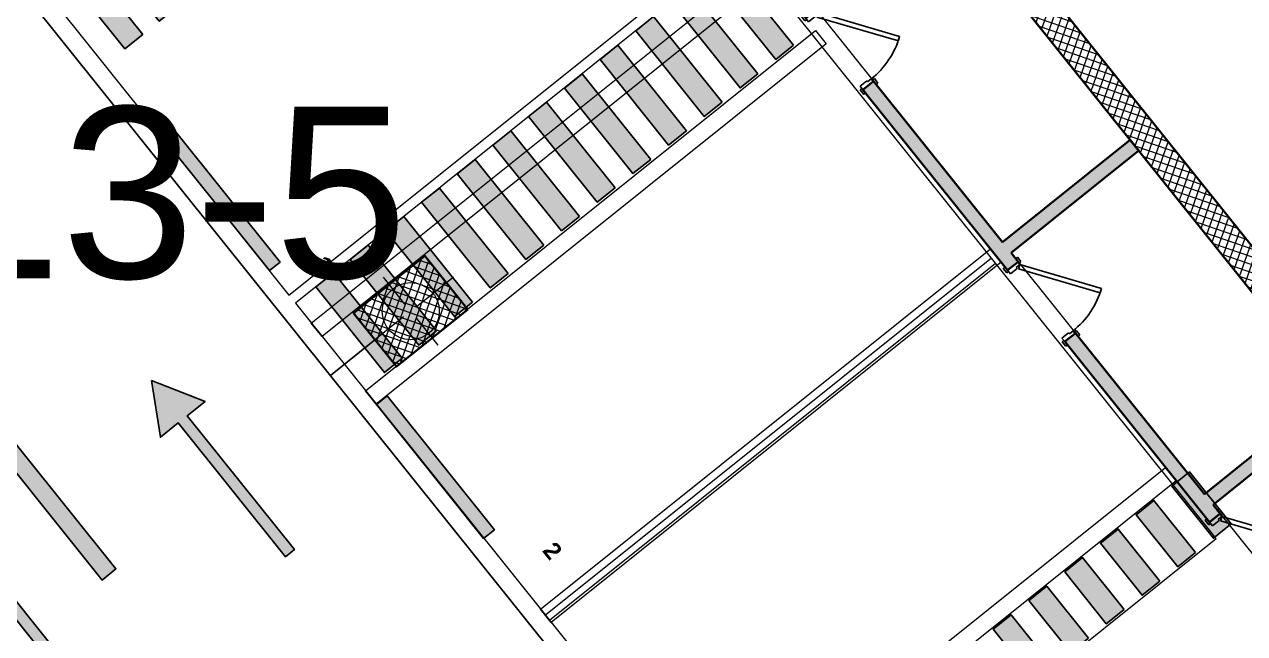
# Model space of a CAD drawing. Header units: metres. Extents: x 7511825 to 7512099, y 4692231 to 4692445.
# Drawn here: x 7511935.95 to 7511946.62, y 4692385.48 to 4692390.81 of the extents above; entities that cross this region are included whole.
import ezdxf
from ezdxf.enums import TextEntityAlignment as Align

# ---------------------------------------------------------------- set-up
doc = ezdxf.new("R2010")
doc.units = ezdxf.units.M
doc.header["$XCLIPFRAME"] = 0
doc.header["$PDMODE"] = 32
doc.header["$PDSIZE"] = 0.5
doc.linetypes.add('Long Dashed', pattern=[529.166650772095, 317.4999952316285, -211.6666555404665])
for name, color, linetype, lineweight, true_color in [('- DEPO_Pen_No__105', 7, 'Continuous', 13, 0xcae6ff), ('- GARAZHE_Pen_No__105', 7, 'Continuous', 13, 0xcae6ff), ('parcelat e vjetra nr', 7, 'Continuous', 0, 0x848443)]:
    doc.layers.add(name, color=color, linetype=linetype, lineweight=lineweight, true_color=true_color)
for name, color, linetype in [('- MESI I RRUGES', 7, 'Continuous'), ('- rruga_ndarjet anesore', 7, 'Continuous'), ('- SHENJAT_RRUGA', 7, 'Continuous'), ('- Vijat_Shtigjet', 7, 'Continuous'), ('A - Muret', 7, 'Continuous'), ('A - Pllaka Perdhes', 7, 'Continuous'), ('A - Shtyllat', 7, 'Continuous'), ('fer +', 32, 'Continuous')]:
    doc.layers.add(name, color=color, linetype=linetype)
for name, color, linetype, lineweight in [('- MESI I RRUGES_Pen_No__42', 8, 'Continuous', 25), ('- rruga_ndarjet anesore_Pen_No__42', 8, 'Continuous', 25), ('- SHENJAT_RRUGA_Pen_No__42', 8, 'Continuous', 25), ('- Vijat_Shtigjet_Pen_No__42', 8, 'Continuous', 25), ('065 Möbel Einrichtung_Pen_No__2', 8, 'Continuous', 15), ('A - Muret_Pen_No__7', 7, 'Continuous', 35), ('A - Perdhesa Polyine_Pen_No__6', 1, 'Continuous', 0), ('A - Pllaka Perdhes_Pen_No__42', 8, 'Continuous', 25), ('A - Shtyllat_Pen_No__1', 7, 'Continuous', 0), ('A - Shtyllat_Pen_No__7', 7, 'Continuous', 35), ('A -Polyline_Pen_No__42', 8, 'Continuous', 25), ('ARCHICAD Doors_Pen_No__42', 8, 'Continuous', 25), ('etazha', 7, 'Continuous', 0)]:
    doc.layers.add(name, color=color, linetype=linetype, lineweight=lineweight)
doc.styles.add('GENERATED_STYLE_1', font='arial.ttf')
doc.styles.add('GENERATED_STYLE_2', font='arialbd.ttf')
doc.styles.get("Standard").update_dxf_attribs({"font": 'arial.ttf'})
picture_1 = doc.add_image_def('image1.tif', size_in_pixel=(11235, 8447))
pattern_1 = [(44.99999999999999, (0, 0), (-45.96193909124158, 45.96193909124162), []), (135.0000000000002, (0, 0), (45.96193909124145, 45.96193909124175), [])]

# ---------------------------------------------------------------- blocks, each defined once
blk = doc.blocks.new('Slab_2', base_point=(52250.00000000003, 0))
at = {"layer": 'A - Pllaka Perdhes_Pen_No__42', "color": 8, "linetype": 'Continuous', "lineweight": 25, "flags": 128}
blk.add_lwpolyline([(52250.00000000003, 0), (73150, 0), (73150, -14957.56291835859), (72314.31239699775, -15145.07981166818), (75434.23946566609, -29049.34372912066), (55508.01723321706, -33520.51606074487), (54446.14731861794, -28788.18763971854), (53340.48895393166, -23860.71165493593), (52250, -19000.83965125988)], close=True, dxfattribs=at)
blk = doc.blocks.new('Slab_21', base_point=(72881.29790340789, -25256.76925944231))
at = {"layer": '- Vijat_Shtigjet', "linetype": 'Continuous', "lineweight": 0, "true_color": 0x7f7f7f}
blk.add_hatch(color=8, dxfattribs=at).paths.add_polyline_path([(72881.29790340789, -25256.76925944231), (72753.70934405802, -24687.85254704238), (72558.56250032432, -24731.64421371492), (72686.14531486658, -25300.5353100481)])
at = {"layer": '- Vijat_Shtigjet_Pen_No__42', "color": 8, "linetype": 'Continuous', "lineweight": 25, "flags": 128}
blk.add_lwpolyline([(72881.29790340789, -25256.76925944231), (72753.70934405802, -24687.85254704238), (72558.56250032432, -24731.64421371492), (72686.14531486658, -25300.5353100481)], close=True, dxfattribs=at)
blk = doc.blocks.new('Slab_22', base_point=(72490.99272632528, -25344.30136065392))
at = {"layer": '- Vijat_Shtigjet', "linetype": 'Continuous', "lineweight": 0, "true_color": 0x7f7f7f}
blk.add_hatch(color=8, dxfattribs=at).paths.add_polyline_path([(72490.99272632528, -25344.30136065392), (72363.41565659063, -24775.43588038746), (72168.26881285693, -24819.22754706), (72295.84013778398, -25388.06741125971)])
at = {"layer": '- Vijat_Shtigjet_Pen_No__42', "color": 8, "linetype": 'Continuous', "lineweight": 25, "flags": 128}
blk.add_lwpolyline([(72490.99272632528, -25344.30136065392), (72363.41565659063, -24775.43588038746), (72168.26881285693, -24819.22754706), (72295.84013778398, -25388.06741125971)], close=True, dxfattribs=at)
blk = doc.blocks.new('Slab_23', base_point=(72100.68754924269, -25431.83346186551))
at = {"layer": '- Vijat_Shtigjet', "linetype": 'Continuous', "lineweight": 0, "true_color": 0x7f7f7f}
blk.add_hatch(color=8, dxfattribs=at).paths.add_polyline_path([(72100.68754924269, -25431.83346186551), (71973.12196912321, -24863.01921373253), (71777.97512538951, -24906.81088040506), (71905.53496070139, -25475.5995124713)])
at = {"layer": '- Vijat_Shtigjet_Pen_No__42', "color": 8, "linetype": 'Continuous', "lineweight": 25, "flags": 128}
blk.add_lwpolyline([(72100.68754924269, -25431.83346186551), (71973.12196912321, -24863.01921373253), (71777.97512538951, -24906.81088040506), (71905.53496070139, -25475.5995124713)], close=True, dxfattribs=at)
blk = doc.blocks.new('Slab_24', base_point=(71710.38237216008, -25519.3655630771))
at = {"layer": '- Vijat_Shtigjet', "linetype": 'Continuous', "lineweight": 0, "true_color": 0x7f7f7f}
blk.add_hatch(color=8, dxfattribs=at).paths.add_polyline_path([(71710.38237216008, -25519.3655630771), (71582.82828165579, -24950.60254707759), (71387.68143792209, -24994.39421375015), (71515.22978361878, -25563.1316136829)])
at = {"layer": '- Vijat_Shtigjet_Pen_No__42', "color": 8, "linetype": 'Continuous', "lineweight": 25, "flags": 128}
blk.add_lwpolyline([(71710.38237216008, -25519.3655630771), (71582.82828165579, -24950.60254707759), (71387.68143792209, -24994.39421375015), (71515.22978361878, -25563.1316136829)], close=True, dxfattribs=at)
blk = doc.blocks.new('Slab_25', base_point=(71320.07719507748, -25606.8976642887))
at = {"layer": '- Vijat_Shtigjet', "linetype": 'Continuous', "lineweight": 0, "true_color": 0x7f7f7f}
blk.add_hatch(color=8, dxfattribs=at).paths.add_polyline_path([(71320.07719507748, -25606.8976642887), (71192.5345941884, -25038.18588042267), (70997.3877504547, -25081.97754709522), (71124.92460653617, -25650.66371489449)])
at = {"layer": '- Vijat_Shtigjet_Pen_No__42', "color": 8, "linetype": 'Continuous', "lineweight": 25, "flags": 128}
blk.add_lwpolyline([(71320.07719507748, -25606.8976642887), (71192.5345941884, -25038.18588042267), (70997.3877504547, -25081.97754709522), (71124.92460653617, -25650.66371489449)], close=True, dxfattribs=at)
blk = doc.blocks.new('Slab_26', base_point=(70929.77201799487, -25694.42976550029))
at = {"layer": '- Vijat_Shtigjet', "linetype": 'Continuous', "lineweight": 0, "true_color": 0x7f7f7f}
blk.add_hatch(color=8, dxfattribs=at).paths.add_polyline_path([(70929.77201799487, -25694.42976550029), (70802.24090672098, -25125.76921376775), (70607.0940629873, -25169.56088044029), (70734.61942945355, -25738.19581610609)])
at = {"layer": '- Vijat_Shtigjet_Pen_No__42', "color": 8, "linetype": 'Continuous', "lineweight": 25, "flags": 128}
blk.add_lwpolyline([(70929.77201799487, -25694.42976550029), (70802.24090672098, -25125.76921376775), (70607.0940629873, -25169.56088044029), (70734.61942945355, -25738.19581610609)], close=True, dxfattribs=at)
blk = doc.blocks.new('Slab_34', base_point=(66582.91573401204, -17143.05039982845))
at = {"layer": '- Vijat_Shtigjet', "linetype": 'Continuous', "lineweight": 0, "true_color": 0x7f7f7f}
blk.add_hatch(color=8, dxfattribs=at).paths.add_polyline_path([(66582.91573401204, -17143.05039982845), (66390.04144615144, -16283.02496874524), (66194.89460241773, -16326.81663541777), (66387.76889027834, -17186.84206650098)])
at = {"layer": '- Vijat_Shtigjet_Pen_No__42', "color": 8, "linetype": 'Continuous', "lineweight": 25, "flags": 128}
blk.add_lwpolyline([(66582.91573401204, -17143.05039982845), (66390.04144615144, -16283.02496874524), (66194.89460241773, -16326.81663541777), (66387.76889027834, -17186.84206650098)], close=True, dxfattribs=at)
blk = doc.blocks.new('Slab_35', base_point=(66206.80889073902, -17227.45015336147))
at = {"layer": '- Vijat_Shtigjet', "linetype": 'Continuous', "lineweight": 0, "true_color": 0x7f7f7f}
blk.add_hatch(color=8, dxfattribs=at).paths.add_polyline_path([(66206.80889073902, -17227.45015336147), (66013.9346028784, -16367.42472227826), (65818.7877591447, -16411.21638895079), (66011.66204700532, -17271.24182003401)])
at = {"layer": '- Vijat_Shtigjet_Pen_No__42', "color": 8, "linetype": 'Continuous', "lineweight": 25, "flags": 128}
blk.add_lwpolyline([(66206.80889073902, -17227.45015336147), (66013.9346028784, -16367.42472227826), (65818.7877591447, -16411.21638895079), (66011.66204700532, -17271.24182003401)], close=True, dxfattribs=at)
blk = doc.blocks.new('Slab_46', base_point=(67377.95866892114, -20685.99725009763))
at = {"layer": '- Vijat_Shtigjet', "linetype": 'Continuous', "lineweight": 0, "true_color": 0x7f7f7f}
blk.add_hatch(color=8, dxfattribs=at).paths.add_polyline_path([(67377.95866892114, -20685.99725009763), (67167.90860852768, -19749.38513998842), (66972.76176479398, -19793.17680666095), (67182.80608037983, -20729.76330070342)])
at = {"layer": '- Vijat_Shtigjet_Pen_No__42', "color": 8, "linetype": 'Continuous', "lineweight": 25, "flags": 128}
blk.add_lwpolyline([(67377.95866892114, -20685.99725009763), (67167.90860852768, -19749.38513998842), (66972.76176479398, -19793.17680666095), (67182.80608037983, -20729.76330070342)], close=True, dxfattribs=at)
blk = doc.blocks.new('Slab_47', base_point=(67001.84075367068, -20770.34763374173))
at = {"layer": '- Vijat_Shtigjet', "linetype": 'Continuous', "lineweight": 0, "true_color": 0x7f7f7f}
blk.add_hatch(color=8, dxfattribs=at).paths.add_polyline_path([(67001.84075367068, -20770.34763374173), (66791.80176525464, -19833.78489352144), (66596.65492152094, -19877.57656019397), (66806.68816512937, -20814.11368434753)])
at = {"layer": '- Vijat_Shtigjet_Pen_No__42', "color": 8, "linetype": 'Continuous', "lineweight": 25, "flags": 128}
blk.add_lwpolyline([(67001.84075367068, -20770.34763374173), (66791.80176525464, -19833.78489352144), (66596.65492152094, -19877.57656019397), (66806.68816512937, -20814.11368434753)], close=True, dxfattribs=at)
blk = doc.blocks.new('Slab_48', base_point=(67768.26384600374, -20598.46514888604))
at = {"layer": '- Vijat_Shtigjet', "linetype": 'Continuous', "lineweight": 0, "true_color": 0x7f7f7f}
blk.add_hatch(color=8, dxfattribs=at).paths.add_polyline_path([(67768.26384600374, -20598.46514888604), (67558.2022959951, -19661.80180664335), (67363.0554522614, -19705.59347331589), (67573.11125746244, -20642.23119949183)])
at = {"layer": '- Vijat_Shtigjet_Pen_No__42', "color": 8, "linetype": 'Continuous', "lineweight": 25, "flags": 128}
blk.add_lwpolyline([(67768.26384600374, -20598.46514888604), (67558.2022959951, -19661.80180664335), (67363.0554522614, -19705.59347331589), (67573.11125746244, -20642.23119949183)], close=True, dxfattribs=at)
blk = doc.blocks.new('Slab_49', base_point=(68158.56902308635, -20510.93304767445))
at = {"layer": '- Vijat_Shtigjet', "linetype": 'Continuous', "lineweight": 0, "true_color": 0x7f7f7f}
blk.add_hatch(color=8, dxfattribs=at).paths.add_polyline_path([(68158.56902308635, -20510.93304767445), (67948.4959834625, -19574.21847329827), (67753.3491397288, -19618.01013997081), (67963.41643454506, -20554.69909828025)])
at = {"layer": '- Vijat_Shtigjet_Pen_No__42', "color": 8, "linetype": 'Continuous', "lineweight": 25, "flags": 128}
blk.add_lwpolyline([(68158.56902308635, -20510.93304767445), (67948.4959834625, -19574.21847329827), (67753.3491397288, -19618.01013997081), (67963.41643454506, -20554.69909828025)], close=True, dxfattribs=at)
blk = doc.blocks.new('Slab_50', base_point=(68548.87420016897, -20423.40094646285))
at = {"layer": '- Vijat_Shtigjet', "linetype": 'Continuous', "lineweight": 0, "true_color": 0x7f7f7f}
blk.add_hatch(color=8, dxfattribs=at).paths.add_polyline_path([(68548.87420016897, -20423.40094646285), (68338.78967092992, -19486.6351399532), (68143.64282719622, -19530.42680662573), (68353.72161162767, -20467.16699706865)])
at = {"layer": '- Vijat_Shtigjet_Pen_No__42', "color": 8, "linetype": 'Continuous', "lineweight": 25, "flags": 128}
blk.add_lwpolyline([(68548.87420016897, -20423.40094646285), (68338.78967092992, -19486.6351399532), (68143.64282719622, -19530.42680662573), (68353.72161162767, -20467.16699706865)], close=True, dxfattribs=at)
blk = doc.blocks.new('Slab_51', base_point=(68939.17937725155, -20335.86884525125))
at = {"layer": '- Vijat_Shtigjet', "linetype": 'Continuous', "lineweight": 0, "true_color": 0x7f7f7f}
blk.add_hatch(color=8, dxfattribs=at).paths.add_polyline_path([(68939.17937725155, -20335.86884525125), (68729.0833583973, -19399.05180660813), (68533.93651466361, -19442.84347328067), (68744.02678871024, -20379.63489585705)])
at = {"layer": '- Vijat_Shtigjet_Pen_No__42', "color": 8, "linetype": 'Continuous', "lineweight": 25, "flags": 128}
blk.add_lwpolyline([(68939.17937725155, -20335.86884525125), (68729.0833583973, -19399.05180660813), (68533.93651466361, -19442.84347328067), (68744.02678871024, -20379.63489585705)], close=True, dxfattribs=at)
blk = doc.blocks.new('Slab_52', base_point=(69329.48455433417, -20248.33674403966))
at = {"layer": '- Vijat_Shtigjet', "linetype": 'Continuous', "lineweight": 0, "true_color": 0x7f7f7f}
blk.add_hatch(color=8, dxfattribs=at).paths.add_polyline_path([(69329.48455433417, -20248.33674403966), (69119.37704586472, -19311.46847326306), (68924.23020213103, -19355.2601399356), (69134.33196579285, -20292.10279464546)])
at = {"layer": '- Vijat_Shtigjet_Pen_No__42', "color": 8, "linetype": 'Continuous', "lineweight": 25, "flags": 128}
blk.add_lwpolyline([(69329.48455433417, -20248.33674403966), (69119.37704586472, -19311.46847326306), (68924.23020213103, -19355.2601399356), (69134.33196579285, -20292.10279464546)], close=True, dxfattribs=at)
blk = doc.blocks.new('Slab_53', base_point=(69719.78973141676, -20160.80464282807))
at = {"layer": '- Vijat_Shtigjet', "linetype": 'Continuous', "lineweight": 0, "true_color": 0x7f7f7f}
blk.add_hatch(color=8, dxfattribs=at).paths.add_polyline_path([(69719.78973141676, -20160.80464282807), (69509.67073333214, -19223.88513991798), (69314.52388959844, -19267.67680659053), (69524.63714287546, -20204.57069343388)])
at = {"layer": '- Vijat_Shtigjet_Pen_No__42', "color": 8, "linetype": 'Continuous', "lineweight": 25, "flags": 128}
blk.add_lwpolyline([(69719.78973141676, -20160.80464282807), (69509.67073333214, -19223.88513991798), (69314.52388959844, -19267.67680659053), (69524.63714287546, -20204.57069343388)], close=True, dxfattribs=at)
blk = doc.blocks.new('Slab_54', base_point=(70110.09490849938, -20073.27254161648))
at = {"layer": '- Vijat_Shtigjet', "linetype": 'Continuous', "lineweight": 0, "true_color": 0x7f7f7f}
blk.add_hatch(color=8, dxfattribs=at).paths.add_polyline_path([(70110.09490849938, -20073.27254161648), (69899.96442079954, -19136.30180657291), (69704.81757706586, -19180.09347324545), (69914.94231995808, -20117.03859222227)])
at = {"layer": '- Vijat_Shtigjet_Pen_No__42', "color": 8, "linetype": 'Continuous', "lineweight": 25, "flags": 128}
blk.add_lwpolyline([(70110.09490849938, -20073.27254161648), (69899.96442079954, -19136.30180657291), (69704.81757706586, -19180.09347324545), (69914.94231995808, -20117.03859222227)], close=True, dxfattribs=at)
blk = doc.blocks.new('Slab_55', base_point=(70500.40008558199, -19985.74044040488))
at = {"layer": '- Vijat_Shtigjet', "linetype": 'Continuous', "lineweight": 0, "true_color": 0x7f7f7f}
blk.add_hatch(color=8, dxfattribs=at).paths.add_polyline_path([(70500.40008558199, -19985.74044040488), (70290.25810826696, -19048.71847322784), (70095.11126453328, -19092.51013990038), (70305.24749704068, -20029.50649101068)])
at = {"layer": '- Vijat_Shtigjet_Pen_No__42', "color": 8, "linetype": 'Continuous', "lineweight": 25, "flags": 128}
blk.add_lwpolyline([(70500.40008558199, -19985.74044040488), (70290.25810826696, -19048.71847322784), (70095.11126453328, -19092.51013990038), (70305.24749704068, -20029.50649101068)], close=True, dxfattribs=at)
blk = doc.blocks.new('Slab_56', base_point=(70890.70526266459, -19898.2083391933))
at = {"layer": '- Vijat_Shtigjet', "linetype": 'Continuous', "lineweight": 0, "true_color": 0x7f7f7f}
blk.add_hatch(color=8, dxfattribs=at).paths.add_polyline_path([(70890.70526266459, -19898.2083391933), (70680.55179573437, -18961.13513988276), (70485.40495200068, -19004.9268065553), (70695.55267412329, -19941.9743897991)])
at = {"layer": '- Vijat_Shtigjet_Pen_No__42', "color": 8, "linetype": 'Continuous', "lineweight": 25, "flags": 128}
blk.add_lwpolyline([(70890.70526266459, -19898.2083391933), (70680.55179573437, -18961.13513988276), (70485.40495200068, -19004.9268065553), (70695.55267412329, -19941.9743897991)], close=True, dxfattribs=at)
blk = doc.blocks.new('Slab_57', base_point=(71281.01043974719, -19810.6762379817))
at = {"layer": '- Vijat_Shtigjet', "linetype": 'Continuous', "lineweight": 0, "true_color": 0x7f7f7f}
blk.add_hatch(color=8, dxfattribs=at).paths.add_polyline_path([(71281.01043974719, -19810.6762379817), (71070.84548320179, -18873.55180653769), (70875.69863946809, -18917.34347321023), (71085.85785120589, -19854.44228858751)])
at = {"layer": '- Vijat_Shtigjet_Pen_No__42', "color": 8, "linetype": 'Continuous', "lineweight": 25, "flags": 128}
blk.add_lwpolyline([(71281.01043974719, -19810.6762379817), (71070.84548320179, -18873.55180653769), (70875.69863946809, -18917.34347321023), (71085.85785120589, -19854.44228858751)], close=True, dxfattribs=at)
blk = doc.blocks.new('Parking Place 25')
at = {"layer": '065 Möbel Einrichtung_Pen_No__2', "color": 8, "linetype": 'Continuous', "lineweight": 15, "flags": 128}
for points in [[(-75, 0), (75, 0), (75, 5043.406210009721), (-75, 5043.406210009721)], [(2375.000000000006, 0), (2525.000000000006, 0), (2525.000000000006, 5043.406210009721), (2375.000000000006, 5043.406210009721)], [(4825.000000000013, 0), (4975.000000000013, 0), (4975.000000000013, 5043.406210009721), (4825.000000000013, 5043.406210009721)]]:
    blk.add_lwpolyline(points, close=True, dxfattribs=at)
at = {"layer": '065 Möbel Einrichtung_Pen_No__2', "color": 8, "linetype": 'Continuous', "lineweight": 15, "style": 'GENERATED_STYLE_2'}
for tag, p in [('num_start_0', (400, 408.5715357142858)), ('num_start_1', (2850.000000000006, 408.5715357142858))]:
    blk.add_attdef(tag, text='', height=150, dxfattribs=at).set_placement(p, align=Align.MIDDLE_CENTER)
blk = doc.blocks.new('Parking Place 25_2')
at = {"layer": '065 Möbel Einrichtung_Pen_No__2', "color": 8, "linetype": 'Continuous', "lineweight": 15, "flags": 128}
for points in [[(-75, 0), (75, 0), (75, 5043.167702407466), (-75, 5043.167702407466)], [(3513.267031588324, 0), (3663.267031588324, 0), (3663.267031588324, 5043.167702407466), (3513.267031588324, 5043.167702407466)]]:
    blk.add_lwpolyline(points, close=True, dxfattribs=at)
at = {"layer": '065 Möbel Einrichtung_Pen_No__2', "color": 8, "linetype": 'Continuous', "lineweight": 15, "style": 'GENERATED_STYLE_2'}
blk.add_attdef('num_start', text='', height=150, dxfattribs=at).set_placement((400, 408.5715357142858), align=Align.MIDDLE_CENTER)
blk = doc.blocks.new('Slab_102', base_point=(63353.50274033022, -19415.93901368604))
at = {"layer": '- MESI I RRUGES', "linetype": 'Continuous', "lineweight": 0, "true_color": 0x7f7f7f}
blk.add_hatch(color=8, dxfattribs=at).paths.add_polyline_path([(63353.50274033022, -19415.93901368604), (63789.87151231197, -21360.50963697294), (63941.78618599635, -21326.41942764457), (63503.64306316967, -19382.24697518777)])
at = {"layer": '- MESI I RRUGES_Pen_No__42', "color": 8, "linetype": 'Continuous', "lineweight": 25, "flags": 128}
blk.add_lwpolyline([(63353.50274033022, -19415.93901368604), (63503.64306316967, -19382.24697518777), (63941.78618599635, -21326.41942764457), (63789.87151231197, -21360.50963697294)], close=True, dxfattribs=at)
blk = doc.blocks.new('Slab_106', base_point=(66739.20436036661, -21007.95234911149))
at = {"layer": '- rruga_ndarjet anesore', "linetype": 'Continuous', "lineweight": 0, "true_color": 0x7f7f7f}
blk.add_hatch(color=8, dxfattribs=at).paths.add_polyline_path([(66739.20436036661, -21007.95234911149), (66622.10727604065, -21034.18708424459), (66949.66817079212, -22498.7790064698), (67066.76525511807, -22472.54418368833)])
at = {"layer": '- rruga_ndarjet anesore_Pen_No__42', "color": 8, "linetype": 'Continuous', "lineweight": 25, "flags": 128}
blk.add_lwpolyline([(66739.20436036661, -21007.95234911149), (67066.76525511807, -22472.54418368833), (66949.66817079212, -22498.7790064698), (66622.10727604065, -21034.18708424459)], close=True, dxfattribs=at)
blk = doc.blocks.new('Slab_109', base_point=(65966.28353186499, -18106.78900310892))
at = {"layer": '- rruga_ndarjet anesore', "linetype": 'Continuous', "lineweight": 0, "true_color": 0x7f7f7f}
blk.add_hatch(color=8, dxfattribs=at).paths.add_polyline_path([(65966.28353186499, -18106.78900310892), (66294.21026347476, -19570.46472150881), (66411.30722390462, -19544.22989132225), (66083.3719217528, -18080.51593126396)])
at = {"layer": '- rruga_ndarjet anesore_Pen_No__42', "color": 8, "linetype": 'Continuous', "lineweight": 25, "flags": 128}
blk.add_lwpolyline([(65966.28353186499, -18106.78900310892), (66083.3719217528, -18080.51593126396), (66411.30722390462, -19544.22989132225), (66294.21026347476, -19570.46472150881)], close=True, dxfattribs=at)
blk = doc.blocks.new('Slab_112', base_point=(63225.47942147376, -22285.06124857469))
at = {"layer": '- SHENJAT_RRUGA', "linetype": 'Continuous', "lineweight": 0, "true_color": 0x7f7f7f}
blk.add_hatch(color=8, dxfattribs=at).paths.add_polyline_path([(63225.47942147376, -22285.06124857469), (63374.24394209951, -21806.22411960486), (63179.097114076, -21850.01578275197), (62850.65961522375, -20386.41446005994), (62753.08617308307, -20408.31029794573), (63081.52367193531, -21871.91162063776), (62886.37684391181, -21915.70328378487)])
at = {"layer": '- SHENJAT_RRUGA_Pen_No__42', "color": 8, "linetype": 'Continuous', "lineweight": 25, "flags": 128}
blk.add_lwpolyline([(63225.47942147376, -22285.06124857469), (63374.24394209951, -21806.22411960486), (63179.097114076, -21850.01578275197), (62850.65961522375, -20386.41446005994), (62753.08617308307, -20408.31029794573), (63081.52367193531, -21871.91162063776), (62886.37684391181, -21915.70328378487)], close=True, dxfattribs=at)
blk = doc.blocks.new('Slab_113', base_point=(64946.36057123751, -19983.11229577088))
at = {"layer": '- SHENJAT_RRUGA', "linetype": 'Continuous', "lineweight": 0, "true_color": 0x7f7f7f}
blk.add_hatch(color=8, dxfattribs=at).paths.add_polyline_path([(64946.36057123751, -19983.11229577088), (64797.59607874071, -20461.94941842847), (64992.74290676422, -20418.15775528136), (65321.18040561648, -21881.75907797339), (65418.75384775717, -21859.86324008759), (65090.3163489049, -20396.26191739557), (65285.46317692842, -20352.47025424846)])
at = {"layer": '- SHENJAT_RRUGA_Pen_No__42', "color": 8, "linetype": 'Continuous', "lineweight": 25, "flags": 128}
blk.add_lwpolyline([(64946.36057123751, -19983.11229577088), (65285.46317692842, -20352.47025424846), (65090.3163489049, -20396.26191739557), (65418.75384775717, -21859.86324008759), (65321.18040561648, -21881.75907797339), (64992.74290676422, -20418.15775528136), (64797.59607874071, -20461.94941842847)], close=True, dxfattribs=at)
blk = doc.blocks.new('Wall_179', base_point=(75434.23946566609, -29049.34372912066))
at = {"layer": 'A - Muret', "linetype": 'Continuous', "lineweight": 0, "true_color": 0x000000}
h = blk.add_hatch(dxfattribs=at)
h.set_pattern_fill('CONCRETE_BLOCK', color=18, style=0, pattern_type=2)
h.set_pattern_definition(pattern_1)
h.paths.add_polyline_path([(73022.77677179386, -19444.27490931388), (74128.43521436663, -24371.75084470166), (74372.36951051133, -24317.01530177688), (73266.71119306811, -19389.5393663891)])
at = {"layer": 'A - Muret_Pen_No__7', "color": 7, "linetype": 'Continuous', "lineweight": 35, "flags": 128}
for points in [[(74372.36955229308, -24317.01531355852), (73266.71117839101, -19389.53928770465)], [(73022.77671055042, -19444.27479171561), (74128.43511878273, -24371.75097056555)]]:
    blk.add_lwpolyline(points, dxfattribs=at)
blk = doc.blocks.new('Door 25')
at = {"layer": 'ARCHICAD Doors_Pen_No__42', "color": 8, "linetype": 'Continuous', "lineweight": 25}
for p, q in [((-260.3921784050518, 393.9747868736185), (-237.4491209510099, 426.7408686451782)), ((349.0569425459581, -32.76608177155968), (-260.3921784050518, 393.9747868736185)), ((-237.4491209510099, 426.7408686451782), (371.9999999999999, 0)), ((-387, 23.99999999999998), (-437, 23.99999999999998)), ((-437, 23.99999999999998), (-437, 4.99999999999999)), ((-437, 4.99999999999999), (-387, 4.99999999999999)), ((-400, 4.99999999999999), (-437.0000000000001, 4.99999999999999)), ((-400, 4.99999999999999), (-437.0000000000001, 4.99999999999999)), ((-375, 4.99999999999999), (-400, 4.99999999999999)), ((-400, 4.99999999999999), (-400, 0)), ((-400, 0), (-400, 4.99999999999999)), ((-400, 0), (-400, 4.99999999999999)), ((-400, 0), (-375, 0)), ((-372.0000000000001, 0), (-400, 0)), ((-400, 0), (-400, -115)), ((-400, -115), (-400, 0)), ((-400, -115), (-400, 0)), ((-387, 4.99999999999999), (-387, 23.99999999999998)), ((-375, 0), (-375, 4.99999999999999)), ((-372.0000000000001, -40), (-372.0000000000001, 0)), ((371.9999999999999, 0), (349.0569425459581, -32.76608177155968)), ((400, 0), (372.0000000000001, 0)), ((372.0000000000001, 0), (372.0000000000001, -40)), ((400, 4.99999999999999), (375, 4.99999999999999)), ((375, 4.99999999999999), (375, 0)), ((375, 0), (400, 0)), ((437, 23.99999999999998), (387, 23.99999999999998)), ((387, 23.99999999999998), (387, 4.99999999999999)), ((387, 4.99999999999999), (437, 4.99999999999999)), ((400, 0), (400, 4.99999999999999)), ((400, 0), (400, 4.99999999999999)), ((400, 0), (400, 4.99999999999999)), ((400, 4.99999999999999), (437.0000000000001, 4.99999999999999)), ((400, 4.99999999999999), (437.0000000000001, 4.99999999999999)), ((400, -115), (400, 0)), ((400, -115), (400, 0)), ((400, -115), (400, 0)), ((437, 4.99999999999999), (437, 23.99999999999998)), ((-360.0000000000001, -40), (-372.0000000000001, -40)), ((-360.0000000000001, -115), (-360.0000000000001, -40)), ((372.0000000000001, -40), (360.0000000000001, -40)), ((360.0000000000001, -40), (360.0000000000001, -115)), ((-387, -115), (-437, -115)), ((-437, -115), (-437, -134)), ((-400, -115), (-437.0000000000001, -115)), ((-400, -115), (-437.0000000000001, -115)), ((-437, -134), (-387, -134)), ((-400, -115), (-360.0000000000001, -115)), ((-387, -134), (-387, -115)), ((360.0000000000001, -115), (400, -115)), ((437, -115), (387, -115)), ((387, -115), (387, -134)), ((387, -134), (437, -134)), ((400, -115), (437.0000000000001, -115)), ((400, -115), (437.0000000000001, -115)), ((437, -134), (437, -115))]:
    blk.add_line(p, q, dxfattribs=at)
blk.add_arc((371.9999999999999, 0), 744, 145, 180, dxfattribs=at)
blk = doc.blocks.new('Wall_183', base_point=(70514.19587312873, -15344.02829869326))
at = {"layer": 'A - Muret', "linetype": 'Continuous', "lineweight": 0, "true_color": 0x000000}
for points in [[(71771.97348884601, -20401.34933654576), (71654.88492551018, -20427.62233453435), (72098.24302355628, -22403.49140571492), (72215.3315868921, -22377.21840772633)], [(72390.48545588546, -23157.80865806928), (72273.39685916786, -23184.08162990758), (72716.75487313584, -25159.95072221428), (72833.84346985344, -25133.67766252855)]]:
    blk.add_hatch(color=18, dxfattribs=at).paths.add_polyline_path(points)
at = {"layer": 'A - Muret_Pen_No__7', "color": 7, "linetype": 'Continuous', "lineweight": 35}
for p, q in [((71654.88499788317, -20427.62233447805), (71767.09484704158, -20402.44397567828)), ((71654.88499788317, -20427.62233447805), (71662.98586114918, -20463.72463377249)), ((71767.09484704158, -20402.44397567828), (71771.97353613543, -20401.34926442612)), ((71771.97353613543, -20401.34926442612), (71780.07439940143, -20437.45156372056)), ((72098.24305500941, -22403.49141748461), (72090.1421917434, -22367.38911819017)), ((72098.24305500941, -22403.49141748461), (72210.4529041678, -22378.31305868485)), ((72215.33159326165, -22377.21834743268), (72207.23072999564, -22341.11604813824)), ((72210.4529041678, -22378.31305868485), (72215.33159326165, -22377.21834743268)), ((72273.39685535559, -23184.08167249956), (72385.606704514, -23158.90331369979)), ((72385.606704514, -23158.90331369979), (72390.48539360783, -23157.80860244763)), ((72390.48539360783, -23157.80860244763), (72398.58625687384, -23193.91090174207)), ((72273.39685535559, -23184.08167249956), (72281.4977186216, -23220.183971794)), ((72716.75491248185, -25159.95075550617), (72708.65404921584, -25123.84845621173)), ((72716.75491248185, -25159.95075550617), (72828.96476164024, -25134.77239670641)), ((72833.84345073409, -25133.67768545424), (72825.74258746808, -25097.5753861598)), ((72828.96476164024, -25134.77239670641), (72833.84345073409, -25133.67768545424))]:
    blk.add_line(p, q, dxfattribs=at)
at = {"layer": 'A - Muret_Pen_No__7', "color": 7, "linetype": 'Continuous', "lineweight": 35, "flags": 128}
for points in [[(71654.88501930182, -20427.62242993235), (72098.24305710984, -22403.49142684531)], [(72167.16429816646, -22162.55602730358), (71771.97352425384, -20401.34921147469)], [(72215.3315903124, -22377.21833428897), (72193.4373682184, -22279.64456555582)], [(72785.67615563891, -24919.01536532513), (72390.48540247798, -23157.80864197826)], [(72273.39685758656, -23184.08168244209), (72716.7549052288, -25159.95072318221)], [(72833.84345878595, -25133.6777213381), (72811.94922569083, -25036.10390357737)]]:
    blk.add_lwpolyline(points, dxfattribs=at)
at = {"layer": 'ARCHICAD Doors_Pen_No__42', "color": 8, "linetype": 'Continuous', "lineweight": 25, "xscale": -1, "zscale": 1000, "rotation": 282.646913878573}
for p in [(71679.51794686848, -20012.14884817081), (72298.02980434091, -22768.60818619232), (72916.54166181335, -25525.06752421388)]:
    blk.add_blockref('Door 25', p, dxfattribs=at)
blk = doc.blocks.new('Wall_185', base_point=(72063.2122949402, -22247.37336648166))
at = {"layer": 'A - Muret', "linetype": 'Continuous', "lineweight": 0, "true_color": 0x000000}
blk.add_hatch(color=18, dxfattribs=at).paths.add_polyline_path([(72193.43736821841, -22279.64456555581), (73588.7424490575, -21966.5571474366), (73562.46937900556, -21849.46860918437), (72167.16429816648, -22162.55602730357)])
at = {"layer": 'A - Muret_Pen_No__7', "color": 7, "linetype": 'Continuous', "lineweight": 35, "flags": 128}
for points in [[(73562.46937900556, -21849.46860918437), (72167.16429816648, -22162.55602730357)], [(73588.7424490575, -21966.5571474366), (73562.46937900556, -21849.46860918437)], [(72193.43736821841, -22279.64456555581), (73588.7424490575, -21966.5571474366)]]:
    blk.add_lwpolyline(points, dxfattribs=at)
blk = doc.blocks.new('Wall_186', base_point=(72681.72415241261, -25003.83270450319))
at = {"layer": 'A - Muret', "linetype": 'Continuous', "lineweight": 0, "true_color": 0x000000}
blk.add_hatch(color=18, dxfattribs=at).paths.add_polyline_path([(72811.94922569083, -25036.10390357738), (73670.59850620778, -24843.43472319646), (73644.32543615585, -24726.34618494422), (72785.67615563891, -24919.01536532513)])
at = {"layer": 'A - Muret_Pen_No__7', "color": 7, "linetype": 'Continuous', "lineweight": 35, "flags": 128}
for points in [[(73644.32543615585, -24726.34618494422), (72785.67615563891, -24919.01536532513)], [(72811.94922569083, -25036.10390357738), (73670.59850620778, -24843.43472319646)]]:
    blk.add_lwpolyline(points, dxfattribs=at)
blk = doc.blocks.new('Column_29', base_point=(67249.02781676206, -20432.36570532099))
at = {"layer": 'A - Shtyllat', "linetype": 'Continuous', "lineweight": 0, "true_color": 0x000000}
h = blk.add_hatch(dxfattribs=at)
h.set_pattern_fill('CONCRETE_BLOCK', color=18, style=0, pattern_type=2)
h.set_pattern_definition(pattern_1)
h.paths.add_polyline_path([(67705.00561939937, -20637.51015077844), (67573.64026913965, -20052.06745951725), (66793.05001412473, -20227.22125986355), (66924.41536438446, -20812.66395112473)])
at = {"layer": 'A - Shtyllat_Pen_No__1', "color": 7, "linetype": 'Continuous', "lineweight": 13}
for p, q in [((67231.51243672743, -20354.3066798195), (67165.82976159756, -20061.58533418891)), ((67327.08684226354, -20414.85032528636), (67717.381969771, -20327.27342511322)), ((67170.96879126056, -20449.88108535562), (66780.6736637531, -20537.45798552877)), ((67266.54319679667, -20510.42473082248), (67332.22587192654, -20803.14607645308))]:
    blk.add_line(p, q, dxfattribs=at)
blk.add_point((67249.02781676206, -20432.36570532099), dxfattribs=at)
at = {"layer": 'A - Shtyllat_Pen_No__7', "color": 7, "linetype": 'Continuous', "lineweight": 35, "flags": 128}
blk.add_lwpolyline([(67705.00561939937, -20637.51015077844), (67573.64026913965, -20052.06745951725), (66793.05001412473, -20227.22125986355), (66924.41536438446, -20812.66395112473)], close=True, dxfattribs=at)

msp = doc.modelspace()

# ---------------------------------------------------------------- linework, layer by layer
at = {"layer": '- DEPO_Pen_No__105', "color": 254, "linetype": 'Continuous', "lineweight": 13, "true_color": 0xcae6ff, "flags": 128}
for points in [[(7511944.502735351, 4692388.901778517), (7511945.618862203, 4692389.795736485), (7511944.077878764, 4692391.719689405), (7511943.648599154, 4692391.375859429), (7511943.498564251, 4692391.563181418), (7511942.811716957, 4692391.013053438)], [(7511946.268771197, 4692386.696842602), (7511946.95561849, 4692387.246970582), (7511946.805583587, 4692387.434292572), (7511947.23486316, 4692387.778122651), (7511945.693879656, 4692389.702075491), (7511944.577752803, 4692388.808117523)], [(7511948.900633465, 4692383.410902707), (7511949.899684075, 4692384.211088859), (7511949.305795914, 4692384.952571734), (7511949.422872261, 4692385.046343625), (7511947.60995047, 4692387.309817524), (7511947.180670846, 4692386.965987599), (7511947.030635943, 4692387.153309587), (7511946.343788648, 4692386.603181607)]]:
    msp.add_lwpolyline(points, close=True, dxfattribs=at)
at = {"layer": '- GARAZHE_Pen_No__105', "color": 254, "linetype": 'Continuous', "lineweight": 13, "true_color": 0xcae6ff, "flags": 128}
for points in [[(7511938.259775632, 4692388.437699494), (7511942.162265561, 4692391.563490972), (7511939.990198743, 4692394.275274191), (7511936.087708815, 4692391.149482713)], [(7511940.539346596, 4692385.591699436), (7511944.441836524, 4692388.717490914), (7511942.218379634, 4692391.493433639), (7511938.315889707, 4692388.367642162)], [(7511942.469860433, 4692383.18149042), (7511946.37235036, 4692386.307281898), (7511944.406988475, 4692388.760998026), (7511940.504498547, 4692385.635206548)]]:
    msp.add_lwpolyline(points, close=True, dxfattribs=at)
at = {"layer": 'A - Perdhesa Polyine_Pen_No__6', "linetype": 'Continuous', "lineweight": 0}
msp.add_lwpolyline([(7511916.876917804, 4692400.068090637), (7511925.22003066, 4692382.996934398), (7511934.522641669, 4692371.382412982), (7511950.461945572, 4692384.14894366), (7511941.553623172, 4692395.27118678), (7511942.222103054, 4692395.806603443), (7511935.65435985, 4692409.245109226)], close=True, dxfattribs=at)
at = {"layer": 'A - Shtyllat_Pen_No__1', "color": 7, "linetype": 'Continuous', "flags": 128}
msp.add_lwpolyline([(7511939.824108552, 4692388.312646762), (7511939.449021293, 4692388.780951736), (7511938.824614662, 4692388.28083539), (7511939.19970192, 4692387.812530417)], close=True, dxfattribs=at)
at = {"layer": 'A -Polyline_Pen_No__42', "color": 8, "linetype": 'Long Dashed', "lineweight": 25}
msp.add_lwpolyline([(7511944.74832937, 4692380.085129008), (7511935.965036049, 4692391.051270464)], dxfattribs=at)
at = {"layer": 'A -Polyline_Pen_No__42', "color": 8, "linetype": 'Continuous', "lineweight": 25}
msp.add_lwpolyline([(7511938.621904136, 4692387.734110236), (7511939.012158279, 4692388.046682953)], dxfattribs=at)

# ---------------------------------------------------------------- block references
at = {"layer": '- MESI I RRUGES', "color": 8, "linetype": 'Continuous', "lineweight": 25, "xscale": 0.001, "yscale": 0.001, "zscale": 0.001, "rotation": 26.04594870372196}
msp.add_blockref('Slab_102', (7511935.378152839, 4692387.499448647), dxfattribs=at)
at = {"layer": '- rruga_ndarjet anesore', "color": 8, "linetype": 'Continuous', "lineweight": 25, "xscale": 0.001, "yscale": 0.001, "zscale": 0.001, "rotation": 26.04594870372196}
for name, p in [('Slab_109', (7511937.150748336, 4692389.822894884)), ('Slab_106', (7511939.11905006, 4692387.555750495))]:
    msp.add_blockref(name, p, dxfattribs=at)
at = {"layer": '- SHENJAT_RRUGA', "color": 8, "linetype": 'Continuous', "lineweight": 25, "xscale": 0.001, "yscale": 0.001, "zscale": 0.001, "rotation": 26.04594870372196}
for name, p in [('Slab_113', (7511937.058284675, 4692387.689287044)), ('Slab_112', (7511936.522939331, 4692384.865494156))]:
    msp.add_blockref(name, p, dxfattribs=at)
at = {"layer": '- Vijat_Shtigjet', "color": 8, "linetype": 'Continuous', "lineweight": 25, "xscale": 0.001, "yscale": 0.001, "zscale": 0.001, "rotation": 26.04594870372196}
for name, p in [('Slab_34', (7511937.281587012, 4692390.959516462)), ('Slab_35', (7511936.980735991, 4692390.71854273)), ('Slab_57', (7511942.673886198, 4692390.625703684)), ('Slab_56', (7511942.361654183, 4692390.375681348)), ('Slab_55', (7511942.049422167, 4692390.125659011)), ('Slab_54', (7511941.737190153, 4692389.875636675)), ('Slab_53', (7511941.424958137, 4692389.625614339)), ('Slab_52', (7511941.112726121, 4692389.375592003)), ('Slab_51', (7511940.800494106, 4692389.125569667)), ('Slab_50', (7511940.488262091, 4692388.87554733)), ('Slab_49', (7511940.176030076, 4692388.625524994)), ('Slab_48', (7511939.86379806, 4692388.375502658)), ('Slab_46', (7511939.551566045, 4692388.125480321)), ('Slab_47', (7511939.250683399, 4692387.884546085)), ('Slab_21', (7511946.502986776, 4692386.435376975)), ('Slab_22', (7511946.19075476, 4692386.185354638)), ('Slab_23', (7511945.878522744, 4692385.935332302)), ('Slab_24', (7511945.56629073, 4692385.685309966)), ('Slab_25', (7511945.254058714, 4692385.435287629)), ('Slab_26', (7511944.941826699, 4692385.185265293))]:
    msp.add_blockref(name, p, dxfattribs=at)
at = {"layer": '065 Möbel Einrichtung_Pen_No__2', "color": 8, "linetype": 'Continuous', "lineweight": 15}
ref = msp.add_blockref('Parking Place 25_2', (7511938.501729811, 4692388.13503413), dxfattribs=dict(at, xscale=-0.001, yscale=0.001, rotation=308.6938068704221))
ref.add_attrib('num_start', '1', dxfattribs={"color": 8, "linetype": 'Continuous', "lineweight": 15, "height": 0.15, "rotation": 308.6938342029541, "style": 'GENERATED_STYLE_2'}).set_placement((7511938.560101996, 4692388.704997672), align=Align.MIDDLE_CENTER)
ref = msp.add_blockref('Parking Place 25', (7511942.039242359, 4692383.718116483), dxfattribs=dict(at, xscale=-0.001, yscale=0.001, rotation=308.6938068704221))
ref.add_attrib('num_start', '1', dxfattribs={"color": 8, "linetype": 'Continuous', "lineweight": 15, "height": 0.15, "rotation": 308.6938342029541, "style": 'GENERATED_STYLE_2'}).set_placement((7511942.097614544, 4692384.288080025), align=Align.MIDDLE_CENTER)
ref.add_attrib('num_start_1', '2', dxfattribs={"color": 8, "linetype": 'Continuous', "lineweight": 15, "height": 0.15, "rotation": 308.6938342029541, "style": 'GENERATED_STYLE_2'}).set_placement((7511940.565976719, 4692386.200300089), align=Align.MIDDLE_CENTER)
at = {"layer": 'A - Muret', "color": 7, "lineweight": 35, "xscale": 0.001, "yscale": 0.001, "zscale": 0.001, "rotation": 26.04594870372196}
for name, p in [('Wall_179', (7511950.461945564, 4692384.148943718)), ('Wall_183', (7511940.023679149, 4692394.30202671)), ('Wall_185', (7511944.446583082, 4692388.779930568)), ('Wall_186', (7511946.212618927, 4692386.574994653))]:
    msp.add_blockref(name, p, dxfattribs=at)
at = {"layer": 'A - Pllaka Perdhes', "color": 8, "linetype": 'Continuous', "lineweight": 25, "xscale": 0.001, "yscale": 0.001, "zscale": 0.001, "rotation": 26.04594870372196}
msp.add_blockref('Slab_2', (7511916.876917783, 4692400.06809067), dxfattribs=at)
at = {"layer": 'A - Shtyllat', "color": 7, "lineweight": 35, "xscale": 0.001, "yscale": 0.001, "zscale": 0.001, "rotation": 26.04594870372196}
msp.add_blockref('Column_29', (7511939.324361595, 4692388.296741125), dxfattribs=at)

# ---------------------------------------------------------------- texts
at = {"layer": 'etazha', "color": 0, "style": 'GENERATED_STYLE_1'}
msp.add_text('B+S+P+13+PH', height=1.446028900170204, rotation=26.20856088645989, dxfattribs=at).set_placement((7511923.738668801, 4692390.015081729))
at = {"layer": 'parcelat e vjetra nr'}
msp.add_text('713-5', height=1.5, dxfattribs=at).set_placement((7511933.939310869, 4692388.585725517))

# ---------------------------------------------------------------- pictures from other files: only their frames are drawn
at = {"layer": 'fer +', "lineweight": 13}
image = msp.add_image(picture_1, insert=(7510761.385077205, 4690852.668166598), size_in_units=(2378.0750000000003, 1787.9483333333335), dxfattribs=at)
image.set_boundary_path([(5025.280434943736, 987.8931494690478), (5895.767949923873, 1572.597013030201)])
image.dxf.flags = 15

doc.saveas('drawing.dxf')
